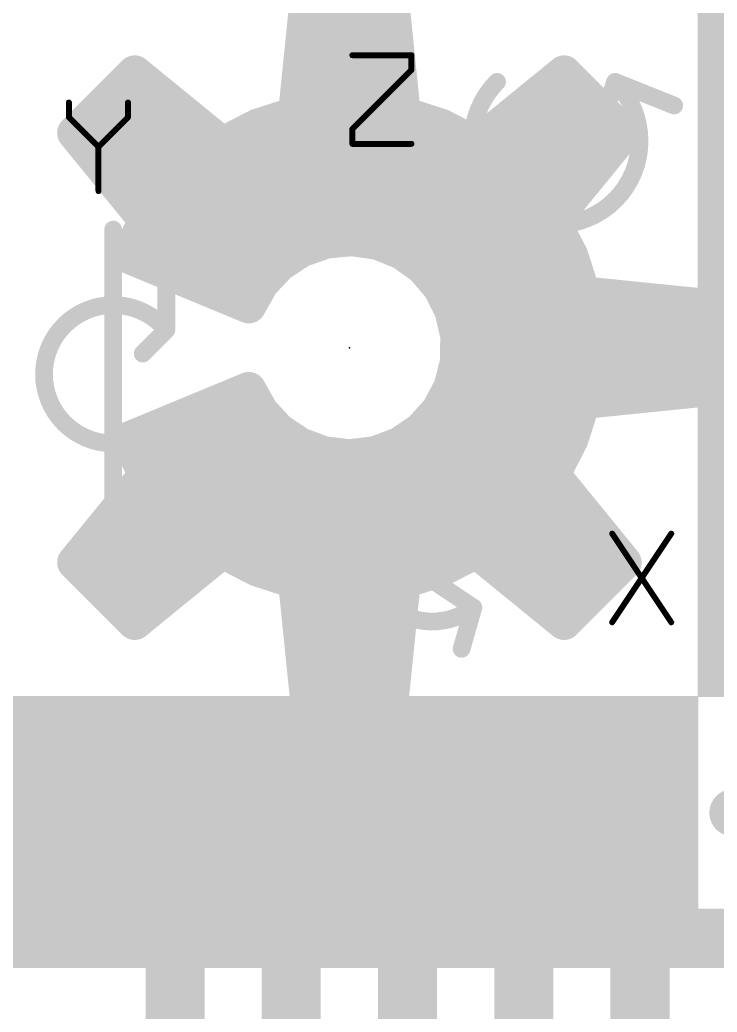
# Model space of a CAD drawing. Extents: x -1.8 to 15.6, y -0.3 to 28.3.
# Drawn here: x 7.472 to 10.472, y 11.112 to 15.38 of the extents above; entities that cross this region are included whole.
import ezdxf

# ---------------------------------------------------------------- set-up
doc = ezdxf.new("R2010")
doc.units = 0
for name, color, linetype in [('1', 12, 'CONTINUOUS'), ('16', 132, 'CONTINUOUS'), ('21', 53, 'CONTINUOUS'), ('22', 53, 'CONTINUOUS'), ('23', 53, 'CONTINUOUS'), ('24', 53, 'CONTINUOUS'), ('29', 253, 'CONTINUOUS'), ('31', 253, 'CONTINUOUS'), ('51', 53, 'CONTINUOUS')]:
    doc.layers.add(name, color=color, linetype=linetype)

# ---------------------------------------------------------------- blocks, each defined once
blk = doc.blocks.new('RECT')
blk.add_solid([(-0.5, -0.5), (0.5, -0.5), (-0.5, 0.5), (0.5, 0.5)])

msp = doc.modelspace()

# ---------------------------------------------------------------- linework, layer by layer
at = {"layer": '1', "const_width": 0.254}
for points in [[(7.64, 11.97), (3.27, 11.97)], [(8.14, 11.97), (8.14, 10.934)], [(8.64, 11.97), (8.64, 10.672)], [(9.14, 11.97), (9.14, 9.79)], [(9.64, 11.97), (9.64, 10.426)], [(10.14, 11.97), (10.14, 10.815)]]:
    msp.add_lwpolyline(points, dxfattribs=at)
at = {"layer": '1', "const_width": 0.127}
for points in [[(7.64, 11.9065, 1), (7.64, 12.0335)], [(8.2035, 11.97, 1), (8.0765, 11.97)], [(8.7035, 11.97, 1), (8.5765, 11.97)], [(9.2035, 11.97, 1), (9.0765, 11.97)], [(9.7035, 11.97, 1), (9.5765, 11.97)], [(10.2035, 11.97, 1), (10.0765, 11.97)]]:
    msp.add_lwpolyline(points, format="xyb", dxfattribs=at)
at = {"layer": '16', "const_width": 0.254}
msp.add_lwpolyline([(6.35, 11.43), (11.43, 11.43)], dxfattribs=at)
at = {"layer": '21', "const_width": 0.2032}
msp.add_lwpolyline([(10.54, 11.97), (10.89, 11.97)], dxfattribs=at)
at = {"layer": '21', "const_width": 0.1016}
msp.add_lwpolyline([(10.54, 12.0208, 1), (10.54, 11.9192)], format="xyb", dxfattribs=at)
at = {"layer": '22', "const_width": 0.15}
for points in [[(8.658, 14.9749), (8.7072, 15.4588)], [(9.0728, 15.4588), (9.122, 14.9749)], [(8.7063, 15.45), (9.0737, 15.45)], [(8.6911, 15.3), (9.0889, 15.3)], [(7.708, 14.8935), (7.9665, 15.152)], [(7.9645, 15.15), (7.969, 15.15)], [(7.9665, 15.152), (8.3435, 14.8446)], [(8.6758, 15.15), (9.1042, 15.15)], [(9.4365, 14.8446), (9.8135, 15.152)], [(9.811, 15.15), (9.8155, 15.15)], [(9.8135, 15.152), (10.072, 14.8935)], [(7.8145, 15), (8.1529, 15)], [(8.6606, 15), (9.1194, 15)], [(9.6271, 15), (9.9655, 15)], [(8.4953, 14.9228), (8.658, 14.9749)], [(9.122, 14.9749), (9.2847, 14.9228)], [(8.3435, 14.8446), (8.4953, 14.9228)], [(9.2847, 14.9228), (9.4365, 14.8446)], [(8.0154, 14.5165), (7.708, 14.8935)], [(10.072, 14.8935), (9.7646, 14.5165)], [(7.7435, 14.85), (8.3369, 14.85)], [(8.354, 14.85), (9.426, 14.85)], [(9.4431, 14.85), (10.0365, 14.85)], [(7.8658, 14.7), (9.9142, 14.7)], [(7.9881, 14.55), (9.7919, 14.55)], [(7.9372, 14.3647), (8.0154, 14.5165)], [(9.7646, 14.5165), (9.8428, 14.3647)], [(8.9002, 14.4385), (8.7885, 14.4276)], [(9.0113, 14.4227), (8.9002, 14.4385)], [(7.9554, 14.4), (8.7101, 14.4)], [(8.7885, 14.4276), (8.6827, 14.3903)], [(9.1154, 14.3809), (9.0113, 14.4227)], [(9.0677, 14.4), (9.8246, 14.4)], [(8.4569, 14.1494), (7.9372, 14.3647)], [(8.6827, 14.3903), (8.5887, 14.329)], [(9.2066, 14.3155), (9.1154, 14.3809)], [(9.8428, 14.3647), (9.8949, 14.202)], [(8.5887, 14.329), (8.512, 14.2472)], [(9.2796, 14.2303), (9.2066, 14.3155)], [(8.2141, 14.25), (8.5146, 14.25)], [(8.512, 14.2472), (8.4569, 14.1494)], [(9.2628, 14.25), (9.8795, 14.25)], [(9.3304, 14.1302), (9.2796, 14.2303)], [(9.8949, 14.202), (10.3788, 14.1528)], [(10.3788, 14.1528), (10.3788, 13.7872)], [(9.3558, 14.021), (9.3304, 14.1302)], [(9.3374, 14.1), (10.3788, 14.1)], [(9.3546, 13.9088), (9.3558, 14.021)], [(9.3551, 13.95), (10.3788, 13.95)], [(9.3268, 13.8001), (9.3546, 13.9088)], [(9.2739, 13.7011), (9.3268, 13.8001)], [(9.3267, 13.8), (10.3788, 13.8)], [(7.9372, 13.5753), (8.4569, 13.7906)], [(8.4569, 13.7906), (8.5107, 13.6944)], [(10.3788, 13.7872), (9.8949, 13.738)], [(9.8949, 13.738), (9.8428, 13.5753)], [(8.5107, 13.6944), (8.5855, 13.6135)], [(9.199, 13.6176), (9.2739, 13.7011)], [(8.1175, 13.65), (8.5518, 13.65)], [(9.2281, 13.65), (9.8667, 13.65)], [(8.5855, 13.6135), (8.6772, 13.5523)], [(9.1064, 13.5542), (9.199, 13.6176)], [(8.0154, 13.4235), (7.9372, 13.5753)], [(8.6772, 13.5523), (8.7806, 13.5141)], [(9.0014, 13.5147), (9.1064, 13.5542)], [(9.8428, 13.5753), (9.7646, 13.4235)], [(7.976, 13.5), (9.804, 13.5)], [(8.7806, 13.5141), (8.89, 13.5012)], [(8.89, 13.5012), (9.0014, 13.5147)], [(7.708, 13.0465), (8.0154, 13.4235)], [(9.7646, 13.4235), (10.072, 13.0465)], [(7.9555, 13.35), (9.8245, 13.35)], [(7.8332, 13.2), (9.9468, 13.2)], [(8.3435, 13.0954), (7.9665, 12.788)], [(8.4953, 13.0172), (8.3435, 13.0954)], [(9.4365, 13.0954), (9.2847, 13.0172)], [(9.8135, 12.788), (9.4365, 13.0954)], [(7.9665, 12.788), (7.708, 13.0465)], [(7.7109, 13.05), (8.2878, 13.05)], [(8.4316, 13.05), (9.3484, 13.05)], [(9.4922, 13.05), (10.0691, 13.05)], [(10.072, 13.0465), (9.8135, 12.788)], [(8.658, 12.9651), (8.4953, 13.0172)], [(9.2847, 13.0172), (9.122, 12.9651)], [(8.7072, 12.4812), (8.658, 12.9651)], [(9.122, 12.9651), (9.0728, 12.4812)], [(7.8545, 12.9), (8.1039, 12.9)], [(8.6646, 12.9), (9.1154, 12.9)], [(9.6761, 12.9), (9.9255, 12.9)], [(8.6799, 12.75), (9.1001, 12.75)], [(8.6951, 12.6), (9.0849, 12.6)], [(9.0728, 12.4812), (8.7072, 12.4812)]]:
    msp.add_lwpolyline(points, dxfattribs=at)
at = {"layer": '22', "const_width": 0.075}
for points in [[(8.7063, 15.4875, 1), (8.7063, 15.4125)], [(9.0737, 15.4125, 1), (9.0737, 15.4875)], [(8.6911, 15.3375, 1), (8.6911, 15.2625)], [(9.0889, 15.2625, 1), (9.0889, 15.3375)], [(7.9645, 15.1875, 1), (7.9645, 15.1125)], [(7.9902, 15.1811, 1), (7.9428, 15.1229)], [(7.993, 15.1255, 1), (7.94, 15.1785)], [(7.969, 15.1125, 1), (7.969, 15.1875)], [(8.6758, 15.1875, 1), (8.6758, 15.1125)], [(9.1042, 15.1125, 1), (9.1042, 15.1875)], [(9.811, 15.1875, 1), (9.811, 15.1125)], [(9.84, 15.1785, 1), (9.787, 15.1255)], [(9.8372, 15.1229, 1), (9.7898, 15.1811)], [(9.8155, 15.1125, 1), (9.8155, 15.1875)], [(7.8145, 15.0375, 1), (7.8145, 14.9625)], [(8.1529, 14.9625, 1), (8.1529, 15.0375)], [(8.6606, 15.0375, 1), (8.6606, 14.9625)], [(9.1194, 14.9625, 1), (9.1194, 15.0375)], [(9.6271, 15.0375, 1), (9.6271, 14.9625)], [(9.9655, 14.9625, 1), (9.9655, 15.0375)], [(8.6694, 14.9392, 1), (8.6466, 15.0106)], [(9.1334, 15.0106, 1), (9.1106, 14.9392)], [(8.4839, 14.9585, 1), (8.5068, 14.8871)], [(8.5125, 14.8895, 1), (8.4782, 14.9562)], [(8.6207, 14.9787, 1), (8.6953, 14.9711)], [(9.0847, 14.9711, 1), (9.1593, 14.9787)], [(9.3018, 14.9562, 1), (9.2675, 14.8895)], [(9.2732, 14.8871, 1), (9.2961, 14.9585)], [(7.7371, 14.9172, 1), (7.6789, 14.8698)], [(7.6815, 14.92, 1), (7.7345, 14.867)], [(10.1011, 14.8698, 1), (10.0429, 14.9172)], [(10.0455, 14.867, 1), (10.0985, 14.92)], [(7.7435, 14.8875, 1), (7.7435, 14.8125)], [(8.3263, 14.8779, 1), (8.3607, 14.8113)], [(8.354, 14.8875, 1), (8.354, 14.8125)], [(8.3198, 14.8155, 1), (8.3672, 14.8737)], [(8.3369, 14.8125, 1), (8.3369, 14.8875)], [(9.4128, 14.8737, 1), (9.4602, 14.8155)], [(9.4431, 14.8875, 1), (9.4431, 14.8125)], [(9.4193, 14.8113, 1), (9.4537, 14.8779)], [(9.426, 14.8125, 1), (9.426, 14.8875)], [(10.0365, 14.8125, 1), (10.0365, 14.8875)], [(7.8658, 14.7375, 1), (7.8658, 14.6625)], [(9.9142, 14.6625, 1), (9.9142, 14.7375)], [(7.9881, 14.5875, 1), (7.9881, 14.5125)], [(9.7919, 14.5125, 1), (9.7919, 14.5875)], [(8.0487, 14.4993, 1), (7.9821, 14.5337)], [(7.9863, 14.4928, 1), (8.0445, 14.5402)], [(9.7979, 14.5337, 1), (9.7313, 14.4993)], [(9.7355, 14.5402, 1), (9.7937, 14.4928)], [(8.9055, 14.4757, 1), (8.8949, 14.4014)], [(8.9038, 14.4012, 1), (8.8965, 14.4759)], [(7.9554, 14.4375, 1), (7.9554, 14.3625)], [(8.7101, 14.3625, 1), (8.7101, 14.4375)], [(8.7848, 14.4649, 1), (8.7922, 14.3902)], [(8.801, 14.3922, 1), (8.7761, 14.4629)], [(9.0252, 14.4575, 1), (8.9973, 14.3879)], [(9.006, 14.3855, 1), (9.0166, 14.4598)], [(9.0677, 14.4375, 1), (9.0677, 14.3625)], [(9.8246, 14.3625, 1), (9.8246, 14.4375)], [(7.9516, 14.3993, 1), (7.9228, 14.3301)], [(8.6702, 14.4257, 1), (8.6951, 14.355)], [(8.7031, 14.3589, 1), (8.6622, 14.4218)], [(9.1372, 14.4113, 1), (9.0935, 14.3504)], [(9.1014, 14.3461, 1), (9.1294, 14.4156)], [(9.8785, 14.3761, 1), (9.8071, 14.3532)], [(7.9039, 14.3819, 1), (7.9705, 14.3475)], [(8.5682, 14.3605, 1), (8.6092, 14.2976)], [(8.616, 14.3034, 1), (8.5613, 14.3547)], [(9.235, 14.3399, 1), (9.1781, 14.2911)], [(9.1847, 14.285, 1), (9.2284, 14.346)], [(9.8095, 14.3475, 1), (9.8762, 14.3818)], [(8.2141, 14.2875, 1), (8.2141, 14.2125)], [(8.4846, 14.2728, 1), (8.5393, 14.2215)], [(8.5446, 14.2288, 1), (8.4793, 14.2656)], [(8.5146, 14.2125, 1), (8.5146, 14.2875)], [(9.2628, 14.2875, 1), (9.2628, 14.2125)], [(9.3131, 14.2473, 1), (9.2462, 14.2134)], [(9.8795, 14.2125, 1), (9.8795, 14.2875)], [(9.2512, 14.2059, 1), (9.3081, 14.2547)], [(9.8987, 14.2393, 1), (9.8911, 14.1647)], [(8.4425, 14.1148, 1), (8.4713, 14.184)], [(9.8592, 14.1906, 1), (9.9306, 14.2134)], [(10.4163, 14.1528, 1), (10.3413, 14.1528)], [(10.375, 14.1155, 1), (10.3826, 14.1901)], [(8.4242, 14.1678, 1), (8.4896, 14.131)], [(9.3669, 14.1388, 1), (9.2938, 14.1217)], [(9.2969, 14.1133, 1), (9.3638, 14.1472)], [(9.3374, 14.1375, 1), (9.3374, 14.0625)], [(10.3788, 14.0625, 1), (10.3788, 14.1375)], [(9.3933, 14.0206, 1), (9.3183, 14.0214)], [(9.3193, 14.0125, 1), (9.3924, 14.0295)], [(9.3551, 13.9875, 1), (9.3551, 13.9125)], [(10.3788, 13.9125, 1), (10.3788, 13.9875)], [(9.3909, 13.8995, 1), (9.3183, 13.9181)], [(9.3171, 13.9092, 1), (9.3921, 13.9084)], [(9.3267, 13.8375, 1), (9.3267, 13.7625)], [(9.3598, 13.7824, 1), (9.2937, 13.8178)], [(10.3788, 13.7625, 1), (10.3788, 13.8375)], [(8.4896, 13.8089, 1), (8.4242, 13.7723)], [(8.4713, 13.756, 1), (8.4425, 13.8252)], [(9.2904, 13.8094, 1), (9.3631, 13.7908)], [(10.3826, 13.7499, 1), (10.375, 13.8245)], [(9.8911, 13.7753, 1), (9.8987, 13.7007)], [(9.9306, 13.7266, 1), (9.8592, 13.7494)], [(10.3413, 13.7872, 1), (10.4163, 13.7872)], [(8.5383, 13.7199, 1), (8.4832, 13.669)], [(8.478, 13.6761, 1), (8.5435, 13.7128)], [(9.2408, 13.7188, 1), (9.307, 13.6834)], [(9.3018, 13.6761, 1), (9.246, 13.7261)], [(8.1175, 13.6875, 1), (8.1175, 13.6125)], [(8.5518, 13.6125, 1), (8.5518, 13.6875)], [(9.2281, 13.6875, 1), (9.2281, 13.6125)], [(9.8667, 13.6125, 1), (9.8667, 13.6875)], [(8.6064, 13.6447, 1), (8.5647, 13.5823)], [(8.558, 13.5881, 1), (8.6131, 13.639)], [(9.1711, 13.6426, 1), (9.2269, 13.5925)], [(9.2202, 13.5866, 1), (9.1778, 13.6485)], [(7.9705, 13.5925, 1), (7.9039, 13.5581)], [(7.9228, 13.6099, 1), (7.9516, 13.5407)], [(8.6901, 13.5875, 1), (8.6642, 13.5171)], [(8.6563, 13.5211, 1), (8.698, 13.5835)], [(9.0852, 13.5851, 1), (9.1276, 13.5232)], [(9.1196, 13.5191, 1), (9.0932, 13.5893)], [(9.8071, 13.5868, 1), (9.8785, 13.5639)], [(9.8762, 13.5582, 1), (9.8095, 13.5925)], [(7.976, 13.5375, 1), (7.976, 13.4625)], [(8.785, 13.5514, 1), (8.7762, 13.4769)], [(8.7676, 13.479, 1), (8.7935, 13.5493)], [(8.8855, 13.5384, 1), (8.8945, 13.464)], [(8.8856, 13.464, 1), (8.8944, 13.5384)], [(8.9882, 13.5497, 1), (9.0146, 13.4796)], [(9.0059, 13.4774, 1), (8.9969, 13.5519)], [(9.804, 13.4625, 1), (9.804, 13.5375)], [(8.0445, 13.3998, 1), (7.9863, 13.4472)], [(9.7937, 13.4472, 1), (9.7355, 13.3998)], [(7.9821, 13.4063, 1), (8.0487, 13.4407)], [(9.7313, 13.4407, 1), (9.7979, 13.4063)], [(7.9555, 13.3875, 1), (7.9555, 13.3125)], [(9.8245, 13.3125, 1), (9.8245, 13.3875)], [(7.8332, 13.2375, 1), (7.8332, 13.1625)], [(9.9468, 13.1625, 1), (9.9468, 13.2375)], [(8.3607, 13.1287, 1), (8.3263, 13.0621)], [(8.3672, 13.0663, 1), (8.3198, 13.1245)], [(9.4602, 13.1245, 1), (9.4128, 13.0663)], [(9.4537, 13.0621, 1), (9.4193, 13.1287)], [(7.7345, 13.073, 1), (7.6815, 13.02)], [(7.6789, 13.0702, 1), (7.7371, 13.0228)], [(7.7109, 13.0875, 1), (7.7109, 13.0125)], [(8.2878, 13.0125, 1), (8.2878, 13.0875)], [(8.4316, 13.0875, 1), (8.4316, 13.0125)], [(9.3484, 13.0125, 1), (9.3484, 13.0875)], [(9.4922, 13.0875, 1), (9.4922, 13.0125)], [(10.0429, 13.0228, 1), (10.1011, 13.0702)], [(10.0985, 13.02, 1), (10.0455, 13.073)], [(10.0691, 13.0125, 1), (10.0691, 13.0875)], [(8.5068, 13.0529, 1), (8.4839, 12.9815)], [(8.4782, 12.9838, 1), (8.5125, 13.0505)], [(9.2675, 13.0505, 1), (9.3018, 12.9838)], [(9.2961, 12.9815, 1), (9.2732, 13.0529)], [(8.6953, 12.9689, 1), (8.6207, 12.9613)], [(8.6466, 12.9294, 1), (8.6694, 13.0008)], [(9.1106, 13.0008, 1), (9.1334, 12.9294)], [(9.1593, 12.9613, 1), (9.0847, 12.9689)], [(7.8545, 12.9375, 1), (7.8545, 12.8625)], [(8.1039, 12.8625, 1), (8.1039, 12.9375)], [(8.6646, 12.9375, 1), (8.6646, 12.8625)], [(9.1154, 12.8625, 1), (9.1154, 12.9375)], [(9.6761, 12.9375, 1), (9.6761, 12.8625)], [(9.9255, 12.8625, 1), (9.9255, 12.9375)], [(7.9428, 12.8171, 1), (7.9902, 12.7589)], [(7.94, 12.7615, 1), (7.993, 12.8145)], [(9.787, 12.8145, 1), (9.84, 12.7615)], [(9.7898, 12.7589, 1), (9.8372, 12.8171)], [(8.6799, 12.7875, 1), (8.6799, 12.7125)], [(9.1001, 12.7125, 1), (9.1001, 12.7875)], [(8.6951, 12.6375, 1), (8.6951, 12.5625)], [(9.0849, 12.5625, 1), (9.0849, 12.6375)], [(8.7072, 12.5187, 1), (8.7072, 12.4437)], [(9.0728, 12.4437, 1), (9.0728, 12.5187)], [(8.6699, 12.4774, 1), (8.7445, 12.485)], [(9.0355, 12.485, 1), (9.1101, 12.4774)]]:
    msp.add_lwpolyline(points, format="xyb", dxfattribs=at)
at = {"layer": '23'}
msp.add_point((8.89, 13.97), dxfattribs=at)
at = {"layer": '24'}
msp.add_point((8.89, 13.97), dxfattribs=at)
at = {"layer": '51'}
for points, const_width in [([(8.9027, 15.234, 1), (8.9027, 15.2213)], 0.0127), ([(9.1633, 15.2276, 1), (9.1506, 15.2276)], 0.0127), ([(9.1569, 15.2213, 1), (9.1569, 15.234)], 0.0127), ([(9.1506, 15.1641, 1), (9.1633, 15.1641)], 0.0127), ([(9.1614, 15.1596, 1), (9.1524, 15.1686)], 0.0127), ([(9.525, 15.113, 2.4142), (10.033, 15.113)], 0.0762), ([(9.5385, 15.0995, 1), (9.5115, 15.1265)], 0.0381), ([(10.0465, 15.1265, 1), (10.0195, 15.0995)], 0.0381), ([(10.0401, 15.1307, 1), (10.0259, 15.0953)], 0.0381), ([(10.0511, 15.107, 1), (10.0149, 15.119)], 0.0381), ([(7.6899, 15.0244, 1), (7.6772, 15.0244)], 0.0127), ([(7.9441, 15.0244, 1), (7.9314, 15.0244)], 0.0127), ([(10.2799, 14.9937, 1), (10.2941, 15.0291)], 0.0381), ([(7.688, 14.9654, 1), (7.679, 14.9564)], 0.0127), ([(7.6772, 14.9609, 1), (7.6899, 14.9609)], 0.0127), ([(7.9314, 14.9609, 1), (7.9441, 14.9609)], 0.0127), ([(7.9422, 14.9564, 1), (7.9332, 14.9654)], 0.0127), ([(8.8982, 14.9143, 1), (8.9072, 14.9054)], 0.0127), ([(8.9091, 14.9099, 1), (8.8964, 14.9099)], 0.0127), ([(9.9387, 14.8904, 1), (9.9749, 14.8784)], 0.0381), ([(8.9027, 14.8527, 1), (8.9027, 14.84)], 0.0127), ([(8.8964, 14.8463, 1), (8.9091, 14.8463)], 0.0127), ([(9.1569, 14.84, 1), (9.1569, 14.8527)], 0.0127), ([(7.817, 14.8338, 1), (7.8043, 14.8338)], 0.0127), ([(7.8061, 14.8383, 1), (7.8151, 14.8293)], 0.0127), ([(7.8061, 14.8293, 1), (7.8151, 14.8383)], 0.0127), ([(7.8043, 14.6431, 1), (7.817, 14.6431)], 0.0127), ([(7.8931, 14.478, 1), (7.855, 14.478)], 0.0381), ([(8.1217, 14.2494, 1), (8.0836, 14.2494)], 0.0381), ([(8.1026, 14.0462, 2.762), (8.1026, 13.6652)], 0.0762), ([(8.1161, 14.0327, 1), (8.0891, 14.0597)], 0.0381), ([(8.0836, 14.0462, 1), (8.1217, 14.0462)], 0.0381), ([(8.088, 14.034, 1), (8.1172, 14.0584)], 0.0381), ([(7.9875, 13.9581, 1), (8.0145, 13.9311)], 0.0381), ([(8.1172, 13.653, 1), (8.088, 13.6774)], 0.0381), ([(9.398, 13.335, 1.8959), (9.4234, 12.8524)], 0.0762), ([(9.3881, 13.3187, 1), (9.4079, 13.3513)], 0.0381), ([(10.0256, 13.1737, 1), (10.015, 13.1667)], 0.0127), ([(10.2798, 13.1667, 1), (10.2692, 13.1737)], 0.0127), ([(7.874, 13.1001, 1), (7.874, 13.062)], 0.0381), ([(9.906, 13.062, 1), (9.906, 13.1001)], 0.0381), ([(7.855, 13.081, 1), (7.8931, 13.081)], 0.0381), ([(9.2816, 12.9699, 1), (9.2604, 12.9381)], 0.0381), ([(9.4417, 12.8472, 1), (9.4051, 12.8576)], 0.0381), ([(9.435, 12.8373, 1), (9.4118, 12.8675)], 0.0381), ([(9.4128, 12.8365, 1), (9.434, 12.8683)], 0.0381), ([(10.015, 12.7924, 1), (10.0256, 12.7854)], 0.0127), ([(10.2692, 12.7854, 1), (10.2798, 12.7924)], 0.0127), ([(9.3543, 12.6798, 1), (9.3909, 12.6694)], 0.0381)]:
    msp.add_lwpolyline(points, format="xyb", dxfattribs=dict(at, const_width=const_width))
for points, const_width in [([(8.9027, 15.2276), (9.1569, 15.2276)], 0.0254), ([(9.1569, 15.2276), (9.1569, 15.1641)], 0.0254), ([(9.1569, 15.1641), (8.9027, 14.9099)], 0.0254), ([(10.033, 15.113), (9.9568, 14.8844)], 0.0762), ([(10.033, 15.113), (10.287, 15.0114)], 0.0762), ([(7.6835, 15.0244), (7.6835, 14.9609)], 0.0254), ([(7.9377, 14.9609), (7.9377, 15.0244)], 0.0254), ([(7.6835, 14.9609), (7.8106, 14.8338)], 0.0254), ([(7.8106, 14.8338), (7.9377, 14.9609)], 0.0254), ([(8.9027, 14.9099), (8.9027, 14.8463)], 0.0254), ([(8.9027, 14.8463), (9.1569, 14.8463)], 0.0254), ([(7.8106, 14.8338), (7.8106, 14.6431)], 0.0254), ([(7.874, 14.478), (7.874, 13.081)], 0.0762), ([(8.1026, 14.2494), (8.1026, 14.0462)], 0.0762), ([(8.1026, 14.0462), (8.001, 13.9446)], 0.0762), ([(10.0203, 13.1702), (10.2745, 12.7889)], 0.0254), ([(10.2745, 13.1702), (10.0203, 12.7889)], 0.0254), ([(7.874, 13.081), (9.906, 13.081)], 0.0762), ([(9.271, 12.954), (9.4234, 12.8524)], 0.0762), ([(9.4234, 12.8524), (9.3726, 12.6746)], 0.0762)]:
    msp.add_lwpolyline(points, dxfattribs=dict(at, const_width=const_width))

# ---------------------------------------------------------------- block references
at = {"layer": '1', "xscale": 0.8, "yscale": 0.3, "rotation": 90}
for p in [(7.64, 11.97), (8.14, 11.97), (8.64, 11.97), (9.14, 11.97), (9.64, 11.97), (10.14, 11.97)]:
    msp.add_blockref('RECT', p, dxfattribs=at)
at = {"layer": '29', "xscale": 1.0032, "yscale": 0.5032}
for p in [(10.89, 15.22), (10.89, 14.72), (10.89, 14.22), (10.89, 13.72), (10.89, 13.22), (10.89, 12.72)]:
    msp.add_blockref('RECT', p, dxfattribs=at)
at = {"layer": '29', "xscale": 1.0032, "yscale": 0.5032, "rotation": 90}
for p in [(7.64, 11.97), (8.14, 11.97), (8.64, 11.97), (9.14, 11.97), (9.64, 11.97), (10.14, 11.97)]:
    msp.add_blockref('RECT', p, dxfattribs=at)
at = {"layer": '31', "xscale": 0.8, "yscale": 0.3, "rotation": 90}
for p in [(7.64, 11.97), (8.14, 11.97), (8.64, 11.97), (9.14, 11.97), (9.64, 11.97), (10.14, 11.97)]:
    msp.add_blockref('RECT', p, dxfattribs=at)

doc.saveas('drawing.dxf')
